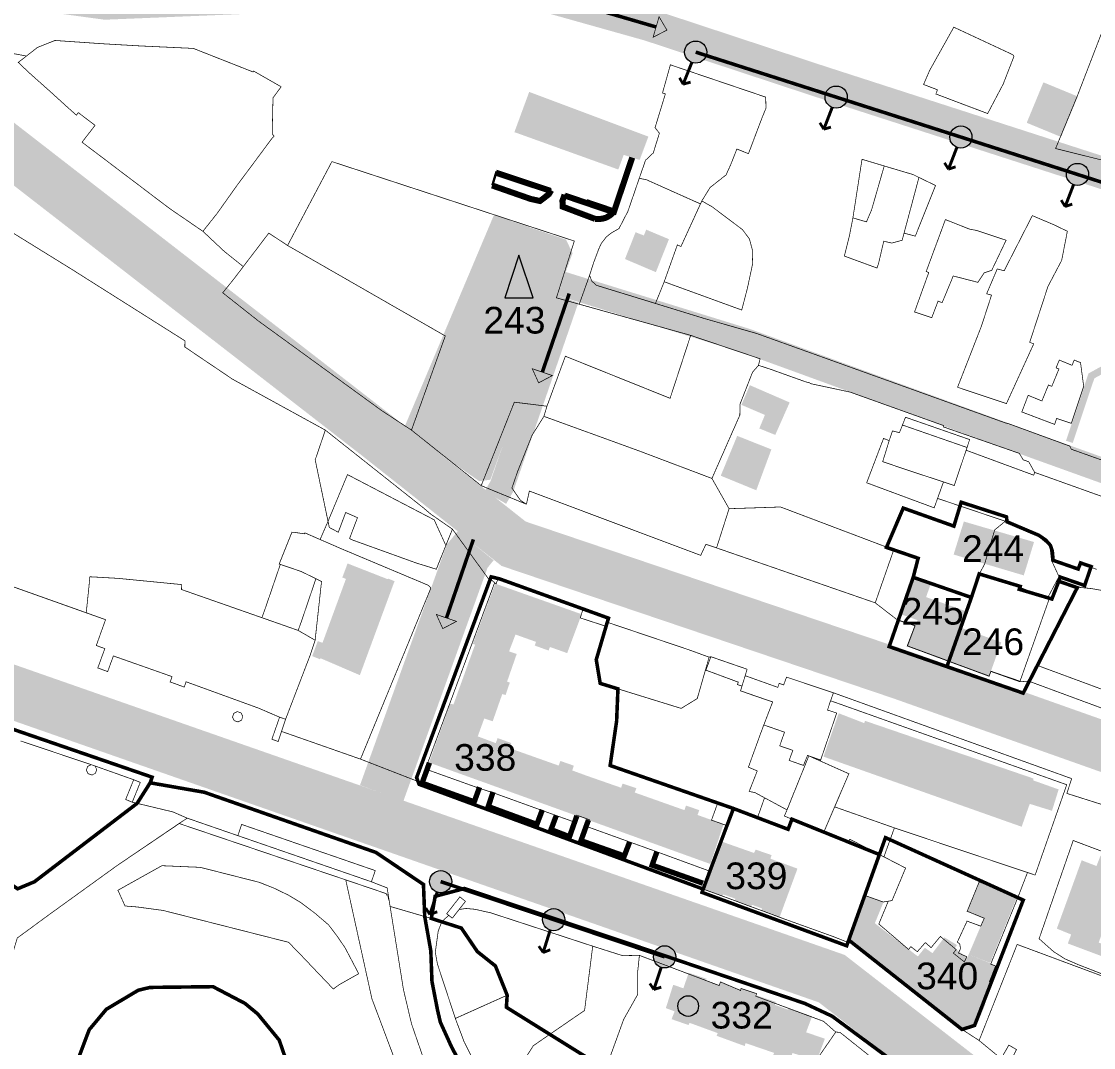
# Model space of a CAD drawing. Header units: millimetres. Extents: x 21689 to 31331, y 37531 to 43751.
# Drawn here: x 28058.3 to 28359.8, y 42250.5 to 42539.3 of the extents above; entities that cross this region are included whole.
import ezdxf

# ---------------------------------------------------------------- set-up
doc = ezdxf.new("R2010")
doc.units = ezdxf.units.MM
doc.linetypes.add('g5_084', pattern=[0.4, 0.2, -0.2])
for name, color, linetype, lineweight, transparency in [('0.1 ОКН', 1, 'Continuous', 9, 0.4), ('00 Дороги', 252, 'Continuous', 9, 0.2), ('24. ценная дореволюц постройка', 192, 'Continuous', 13, 0.4)]:
    doc.layers.add(name, color=color, linetype=linetype, lineweight=lineweight, transparency=transparency)
for name, color, linetype, lineweight in [('0.15 - Видовые раскрытия', 22, 'Continuous', 9), ('00 границы ОКН', 1, 'Continuous', 40), ('00 номер ОКН', 7, 'Continuous', 15), ('00 Разраб границы', 5, 'g5_084', 50), ('CONTUR', 150, 'Continuous', 9)]:
    doc.layers.add(name, color=color, linetype=linetype, lineweight=lineweight)
doc.layers.add('0.16.3 - пешеходные пути', color=40, linetype='boundary')
doc.layers.add('00 Парки и скверы', color=114, linetype='Continuous', lineweight=9, true_color=0x00a945, transparency=0.5)
doc.layers.add('25. ценная историческая застройка сов пер', color=92, linetype='Continuous', lineweight=0, true_color=0x19df16)
doc.styles.get("Standard").update_dxf_attribs({"font": 'arial.ttf'})
doc.linetypes.add('474_2', pattern='A,1,-0.5,[222,geobl2.shx,S=0.1,R=0,X=0,Y=0],-0.5,3', length=5)
doc.linetypes.add('boundary', pattern='A,7,-3,[1,bnd.shx,S=1,R=0,X=0,Y=0],-3,3', length=16)

# ---------------------------------------------------------------- blocks, each defined once
blk = doc.blocks.new('участки все')
at = {"layer": 'CONTUR', "const_width": 0.2}
for points in [[(5479.72, 4904.95), (5489.45, 4903.8), (5503.89, 4915.94), (5515.1, 4910.72), (5538.47, 4898.7), (5544.28, 4894.53), (5534.62, 4868.37), (5490.63, 4854.11), (5462.42, 4861.14), (5463.76, 4864.38), (5468.47, 4875.77), (5479.72, 4904.95)], [(5433.79, 4895.28), (5427.02, 4883.16), (5425.28, 4879.16), (5429.18, 4877.67), (5428.76, 4876.48), (5443.31, 4870.98), (5447.67, 4879.25), (5450.72, 4887.1), (5450.41, 4887.52), (5433.79, 4895.28)], [(5222.59, 4837.84), (5213.29, 4844.21), (5188.6, 4862.92), (5192.25, 4867.66), (5187.55, 4871.24), (5187, 4870.52), (5183.92, 4873.28), (5179.61, 4877.2), (5173.72, 4882.45), (5170.65, 4885.36), (5176.07, 4889.59), (5180.98, 4891.54), (5194.79, 4890.59), (5205.21, 4889.99), (5219.89, 4889.31), (5234.45, 4883.57), (5236.68, 4882.69), (5236.82, 4882.96), (5244.58, 4878.52), (5244.3, 4878.11), (5242.3, 4875.39), (5242.16, 4869.2), (5242.11, 4865.24), (5242.6, 4864.6), (5242.05, 4864.04), (5232.11, 4850.66), (5226.56, 4842.85), (5222.59, 4837.84)], [(5354.07, 4884.69), (5351.86, 4876.78), (5352.66, 4876.5), (5349.76, 4867.02), (5350.98, 4865.44), (5349.26, 4859.9), (5347.08, 4857.84), (5345.32, 4852.76), (5347.39, 4852.33), (5362.54, 4845.55), (5362.91, 4846.39), (5365.24, 4850.17), (5369.75, 4853.73), (5371.14, 4856.84), (5372.77, 4861), (5376.03, 4859.69), (5379.86, 4869.81), (5380.95, 4872.46), (5380.89, 4875.6), (5354.07, 4884.69)], [(5405.41, 4841.62), (5409.23, 4840.5), (5410.66, 4843.87), (5414.22, 4856.23), (5407.97, 4858.11), (5405.41, 4841.62)], [(5258.87, 4857.46), (5327.05, 4835.11), (5322.02, 4819.13), (5359.78, 4808.57), (5353.99, 4790.86), (5324.53, 4802.7), (5319.36, 4788.63), (5310.18, 4789.77), (5300.86, 4766.28), (5281.25, 4781.91), (5290.76, 4808.4), (5246.4, 4833.86), (5258.87, 4857.46)], [(5419.26, 4835.33), (5416.36, 4834.54), (5414.08, 4835.06), (5412.6, 4828.68), (5412.17, 4827.52), (5408.21, 4828.97), (5403.01, 4830.88), (5404.43, 4836.58), (5405.41, 4841.62), (5409.23, 4840.5), (5410.66, 4843.87), (5414.22, 4856.23), (5422.34, 4853.81), (5423.98, 4853), (5419.26, 4835.33)], [(5345.31, 4852.76), (5347.39, 4852.33), (5362.53, 4845.55), (5357.05, 4833.58), (5356.03, 4834.01), (5352.33, 4823.65), (5351.04, 4820.42), (5349.87, 4817.56), (5333.27, 4822.65), (5331.97, 4823.83), (5331.34, 4825.45), (5332.52, 4829.15), (5333.98, 4832.99), (5334.62, 4834.41), (5335.65, 4835.74), (5336.04, 4836.26), (5337.58, 4837.46), (5339.6, 4838.6), (5342.13, 4843.47), (5344.81, 4851.29), (5345.31, 4852.76)], [(5423.98, 4853), (5428.65, 4850.74), (5422.96, 4836.49), (5419.8, 4837.33), (5423.98, 4853)], [(5356.03, 4834.01), (5357.05, 4833.58), (5362.91, 4846.39), (5365.86, 4844.72), (5374.36, 4838.31), (5376.31, 4835.68), (5377.1, 4832.74), (5377.2, 4828.68), (5375.73, 4821.79), (5374.14, 4815.7), (5352.33, 4823.65), (5356.03, 4834.01)], [(5431.43, 4841.15), (5438.18, 4838.47), (5440.28, 4838.07), (5448.5, 4835.34), (5444.46, 4826.87), (5442.34, 4826.16), (5440.56, 4823.49), (5433.63, 4825.28), (5430.51, 4817.76), (5429.36, 4818.2), (5427.59, 4813.54), (5422.75, 4815.15), (5424.52, 4820.09), (5426.75, 4826.26), (5426.02, 4826.53), (5431.43, 4841.15)], [(5443.03, 4820.26), (5446, 4827.26), (5447.95, 4826.75), (5451.78, 4834.24), (5455.88, 4842.26), (5461.97, 4839.67), (5465.73, 4837.86), (5464.13, 4829.67), (5460.28, 4822.36), (5455.13, 4806.59), (5456.28, 4806.21), (5448.59, 4789.37), (5439.65, 4792.35), (5434.85, 4793.97), (5441.56, 4811.17), (5444.4, 4819.89), (5443.03, 4820.26)], [(5241.12, 4837.34), (5246.4, 4833.86), (5290.76, 4808.4), (5281.25, 4781.91), (5272.91, 4787.37), (5238.21, 4812.61), (5228.16, 4820.55), (5231.16, 4824.26), (5241.12, 4837.34)], [(5324.53, 4802.7), (5319.36, 4788.63), (5318.5, 4785.78), (5321.56, 4784.67), (5345.39, 4776.01), (5365.76, 4768.31), (5373.6, 4786.11), (5373.68, 4789.26), (5377.18, 4798.21), (5378.85, 4800.13), (5379.3, 4801.98), (5361.65, 4807.93), (5359.78, 4808.57), (5353.99, 4790.86), (5350.96, 4792.07), (5324.53, 4802.7)], [(5463.46, 4801.62), (5467.04, 4800.14), (5467.66, 4801.62), (5469.43, 4800.9), (5470.32, 4794.26), (5466.84, 4783.83), (5462.72, 4785.2), (5462.16, 4783.51), (5452.92, 4787.02), (5454.59, 4791.42), (5454.72, 4791.69), (5458.57, 4790.12), (5460.41, 4794.61), (5461.35, 4794.22), (5463.36, 4799.11), (5462.56, 4799.43), (5463.46, 4801.62)], [(5318.5, 4785.78), (5315.17, 4780.47), (5311.12, 4770.31), (5309.5, 4765.62), (5311.91, 4762.14), (5313.58, 4761.06), (5314.41, 4764.76), (5362.61, 4746.67), (5364.06, 4749.79), (5367.06, 4748.77), (5370.58, 4759.8), (5365.76, 4768.31), (5345.39, 4776.01), (5321.56, 4784.67), (5318.5, 4785.78)], [(5419.35, 4783.34), (5437.51, 4777.02), (5438.24, 4779.25), (5420.2, 4785.53), (5419.35, 4783.34)], [(5416.55, 4781.69), (5418.5, 4781.19), (5419.35, 4783.34), (5437.51, 4777.02), (5433.92, 4766.32), (5419.22, 4771.18), (5413.79, 4773.04), (5415.61, 4778.95), (5416.55, 4781.69)], [(5257.02, 4781.91), (5284.73, 4759.93), (5286.67, 4758.28), (5292.77, 4754.04), (5290.92, 4749.45), (5287.64, 4756.66), (5263.25, 4769.39), (5257.78, 4756.25), (5254.17, 4773.54), (5257.02, 4781.91)], [(5284.4, 4743.97), (5284.23, 4744.01), (5282.79, 4744.45), (5264.69, 4750.98), (5263.84, 4751.41), (5266.06, 4757.28), (5262.74, 4758.73), (5260.66, 4753.18), (5258.13, 4754.52), (5254.17, 4773.54), (5257.02, 4781.91), (5284.73, 4759.93), (5286.67, 4758.28), (5292.77, 4754.04), (5288.23, 4742.77), (5284.4, 4743.97)], [(5419.22, 4771.18), (5413.79, 4773.04), (5415.61, 4778.95), (5414.03, 4779.57), (5409.28, 4767.09), (5428.27, 4760.04), (5430.88, 4767.33), (5419.22, 4771.18)], [(5263.25, 4769.39), (5287.64, 4756.66), (5290.92, 4749.45), (5288.23, 4742.77), (5284.4, 4743.97), (5282.79, 4744.45), (5264.69, 4750.98), (5263.84, 4751.41), (5266.06, 4757.28), (5262.74, 4758.73), (5260.66, 4753.18), (5258.13, 4754.52), (5257.78, 4756.25), (5263.25, 4769.39)], [(5416.9, 4748.23), (5411.69, 4733.31), (5367.06, 4748.77), (5370.58, 4759.8), (5385.06, 4760.28), (5416.9, 4748.23)], [(5452.12, 4738.12), (5452.84, 4737.49), (5460.16, 4734.67), (5463.37, 4740.71), (5461.26, 4745.26), (5460.81, 4749.33), (5456.8, 4752.65), (5448.27, 4756.27), (5445.29, 4753.83), (5442.46, 4744.24), (5441.09, 4741.66), (5452.12, 4738.12)], [(5248.66, 4753.09), (5251.16, 4752.73), (5251.27, 4752.99), (5261.54, 4748.52), (5286.02, 4738.23), (5286.53, 4737.67), (5286.66, 4737.36), (5285.76, 4735.17), (5279.89, 4720.87), (5266.91, 4689.34), (5244.7, 4697.13), (5245.84, 4700.55), (5252.77, 4718.62), (5254.15, 4722.8), (5255.95, 4739.31), (5250.28, 4742.11), (5244.05, 4744.24), (5247.01, 4751.66), (5247.31, 4752.41), (5247.62, 4753.19), (5248.66, 4753.09)], [(5244.36, 4744.13), (5250.28, 4742.11), (5254.37, 4740.1), (5250.37, 4728.31), (5249.38, 4725.55), (5239.18, 4729.13), (5240.14, 4731.79), (5244.36, 4744.13)], [(5190.8, 4740.65), (5198.7, 4740.2), (5216.59, 4738.45), (5216.56, 4737.06), (5238.8, 4729.27), (5249.38, 4725.55), (5254.15, 4722.8), (5252.77, 4718.62), (5245.84, 4700.55), (5244.15, 4701.14), (5238.21, 4703.7), (5217.86, 4711.1), (5217.33, 4709.61), (5213.38, 4711.06), (5213.91, 4712.55), (5197.41, 4718.37), (5195.8, 4713.97), (5193.02, 4714.99), (5195, 4720.44), (5192.6, 4721.3), (5195.2, 4728.57), (5189.77, 4730.52), (5190.53, 4737.82), (5190.8, 4740.65)], [(5441.32, 4741.59), (5452.12, 4738.12), (5452.84, 4737.49), (5460.16, 4734.67), (5460.64, 4734.47), (5452.42, 4711.27), (5449.04, 4712.4), (5444.22, 4714.08), (5443.71, 4712.72), (5432.19, 4716.96), (5430.46, 4717.63), (5420.77, 4721.19), (5422.9, 4726.87), (5417.98, 4728.52), (5418.7, 4730.6), (5422.13, 4740.38), (5431.5, 4737.29), (5438.8, 4734.46), (5441.32, 4741.59)], [(5305.98, 4740.07), (5329.51, 4731.59), (5328.73, 4729.06), (5335.98, 4726.71), (5333.22, 4717.32), (5334.33, 4710.65), (5339.33, 4709.11), (5338.95, 4700.06), (5337.14, 4687.54), (5367.44, 4677.14), (5365.64, 4672.17), (5369.99, 4670.63), (5368.34, 4666.31), (5365.18, 4657.8), (5350.04, 4663.35), (5342.55, 4666.05), (5330.65, 4670.34), (5331.34, 4672.27), (5327.76, 4673.56), (5327.06, 4671.63), (5321.81, 4673.52), (5317.79, 4674.97), (5304.15, 4679.9), (5300.35, 4681.12), (5285.66, 4686.38), (5285.19, 4686.58), (5304.65, 4738.99), (5305.06, 4738.64), (5305.51, 4739.89), (5305.98, 4740.07)], [(5468.52, 4737.72), (5472.44, 4737.33), (5483.4, 4735.39), (5485.28, 4739.79), (5505.87, 4731.9), (5503.03, 4724.76), (5501.52, 4721.05), (5500.51, 4718.27), (5498.06, 4719.16), (5491.68, 4702.98), (5457.17, 4715.75), (5468.52, 4737.72)], [(5336.33, 4727.85), (5344.75, 4725), (5359.47, 4720.03), (5364.97, 4718.02), (5361.62, 4706.37), (5357.1, 4703.61), (5334.33, 4710.65), (5333.22, 4717.32), (5336.33, 4727.85)], [(5457.17, 4715.75), (5491.68, 4702.98), (5498.06, 4719.16), (5500.51, 4718.27), (5501.52, 4721.05), (5502.25, 4720.76), (5492.85, 4697.23), (5454.86, 4711.28), (5457.17, 4715.75)], [(5375.65, 4714.63), (5375.11, 4712.81), (5374.22, 4709.9), (5372.94, 4710.3), (5373.18, 4711), (5366.36, 4713.52), (5364.07, 4714.37), (5365.46, 4718.15), (5375.65, 4714.63)], [(5379.48, 4696.64), (5376.02, 4687.08), (5378.5, 4686.01), (5376.97, 4682.11), (5376.24, 4680.25), (5377.88, 4679.91), (5378.15, 4679.76), (5380.56, 4678.46), (5378.58, 4672.88), (5371.82, 4675.44), (5370.6, 4676.05), (5367.44, 4677.14), (5337.14, 4687.54), (5338.95, 4700.06), (5339.33, 4709.11), (5357.1, 4703.61), (5361.63, 4706.37), (5363.93, 4714.41), (5366.36, 4713.52), (5373.18, 4710.99), (5372.94, 4710.3), (5374.21, 4709.9), (5373.8, 4708.56), (5375.78, 4707.85), (5382.83, 4705.42), (5380.34, 4698.94), (5379.48, 4696.64)], [(5380.35, 4698.95), (5382.84, 4705.43), (5375.78, 4707.86), (5373.81, 4708.57), (5375.11, 4712.81), (5384.29, 4709.53), (5384.67, 4710.65), (5385.93, 4710.21), (5386.74, 4712.41), (5399.93, 4708), (5398.98, 4705.34), (5398.27, 4703.15), (5400.85, 4702.3), (5396.34, 4689.08), (5393.01, 4690.25), (5392.65, 4690.38), (5391.51, 4687.56), (5387.48, 4688.98), (5388.51, 4691.81), (5384.83, 4693.07), (5386.17, 4696.92), (5380.35, 4698.95)], [(5399.16, 4705.75), (5465.55, 4682.13), (5456.66, 4656.71), (5454.51, 4657.43), (5417.08, 4669.99), (5404.52, 4674.41), (5400.29, 4675.9), (5403.17, 4682.67), (5403.89, 4684.34), (5404.27, 4685.23), (5401.83, 4686.31), (5396.26, 4688.8), (5396.34, 4689.08), (5400.85, 4702.3), (5398.27, 4703.15), (5398.98, 4705.34), (5399.16, 4705.75)], [(5231.41, 4700.15), (5230.92, 4701.15), (5231.26, 4702.2), (5232.25, 4702.71), (5233.32, 4702.35), (5233.81, 4701.36), (5233.46, 4700.31), (5232.48, 4699.8), (5231.41, 4700.15)], [(5232.25, 4702.71), (5233.32, 4702.35), (5233.81, 4701.36), (5233.46, 4700.31), (5232.48, 4699.8), (5231.41, 4700.15), (5230.92, 4701.15), (5231.26, 4702.2), (5232.25, 4702.71)], [(5241.99, 4694.93), (5244.15, 4701.14), (5245.84, 4700.55), (5244.65, 4697.02), (5243.75, 4694.3), (5241.99, 4694.93)], [(5393.01, 4690.25), (5392.65, 4690.38), (5391.51, 4687.56), (5387.48, 4688.98), (5388.51, 4691.81), (5384.83, 4693.07), (5386.17, 4696.92), (5380.35, 4698.95), (5379.48, 4696.64), (5376.02, 4687.08), (5378.5, 4686.01), (5376.97, 4682.11), (5376.24, 4680.25), (5377.88, 4679.91), (5378.15, 4679.76), (5386.88, 4675.05), (5393.01, 4690.25)], [(5401.83, 4686.31), (5404.27, 4685.23), (5403.89, 4684.34), (5403.17, 4682.67), (5397.16, 4668.65), (5386.14, 4673.33), (5386.88, 4675.05), (5386.92, 4675.18), (5393.01, 4690.25), (5401.83, 4686.31)], [(5190.32, 4685.22), (5189.82, 4686.22), (5190.17, 4687.27), (5191.16, 4687.78), (5192.23, 4687.41), (5192.72, 4686.42), (5192.38, 4685.37), (5191.39, 4684.86), (5190.32, 4685.22)], [(5203.12, 4683.54), (5204.97, 4682.79), (5202.71, 4677.22), (5200.86, 4677.98), (5203.12, 4683.54)], [(5158.05, 4656.67), (5167.75, 4656.9), (5167.8, 4654.66), (5170.48, 4652.85), (5175.21, 4654.83), (5204.09, 4676.89), (5214.13, 4674.49), (5218.18, 4672.73), (5215.89, 4671.23), (5198.55, 4659.46), (5179.03, 4645.36), (5170.37, 4639), (5162.4, 4612.44), (5162.26, 4611.37), (5157.97, 4612.36), (5148.09, 4614.65), (5151.31, 4625.58), (5153.45, 4632.98), (5158.05, 4656.67)], [(5420.23, 4658.69), (5414.13, 4661.84), (5404.52, 4666.8), (5404.29, 4666.14), (5400.55, 4667.45), (5397.16, 4668.65), (5388.27, 4672.44), (5387.18, 4669.59), (5385.04, 4670.42), (5378.58, 4672.87), (5371.82, 4675.44), (5369.99, 4670.63), (5368.34, 4666.31), (5365.18, 4657.8), (5363.47, 4653.21), (5363.32, 4652.77), (5371.93, 4649.62), (5376.79, 4647.8), (5379.81, 4646.71), (5385.37, 4644.63), (5399.3, 4639.62), (5399.96, 4639.38), (5403.33, 4638.04), (5404.06, 4637.78), (5404.29, 4638.43), (5408.74, 4650.99), (5413.92, 4649.14), (5415.36, 4649.36), (5416.41, 4649.53), (5420.23, 4658.69)], [(5233.49, 4670.96), (5271.07, 4657.97), (5269.98, 4654.83), (5232.41, 4667.81), (5233.49, 4670.96)], [(5434.46, 4635.75), (5433.66, 4634.76), (5436.75, 4632.28), (5437.43, 4633.73), (5435.11, 4634.79), (5435.67, 4636.02), (5435.47, 4637.32), (5434.78, 4637.85), (5437.52, 4643.76), (5441.36, 4642.34), (5442.36, 4644.57), (5437.55, 4646.53), (5440.93, 4654.79), (5451.79, 4650.38), (5454.51, 4657.43), (5417.08, 4669.99), (5414.13, 4661.84), (5420.23, 4658.69), (5416.42, 4649.54), (5415.36, 4649.36), (5412.7, 4642.95), (5421.07, 4635.79), (5421.69, 4636.58), (5423.53, 4635.16), (5425.79, 4637.72), (5427.4, 4636.29), (5430, 4639.44), (5434.46, 4635.75)], [(5457.78, 4638.8), (5467.37, 4666.44), (5491.97, 4657.18), (5480.9, 4626.79), (5468.83, 4631.49), (5465.05, 4633.14), (5461.86, 4635.17), (5457.78, 4638.8)], [(5211.05, 4659.35), (5221.77, 4658.89), (5222.09, 4658.83), (5238.45, 4654.67), (5242.54, 4653.05), (5246.65, 4651.06), (5250.1, 4649), (5254.1, 4645.98), (5257.93, 4642.7), (5260.45, 4639.38), (5262.57, 4636.26), (5265.57, 4630.56), (5266.41, 4628.95), (5265.99, 4628.73), (5263.28, 4627.2), (5260.99, 4625.92), (5259.27, 4624.65), (5254.04, 4630.14), (5250.39, 4633.98), (5246.68, 4637.8), (5211.41, 4646.76), (5204.02, 4647.75), (5200.69, 4648.01), (5198.68, 4652.44), (5211.05, 4659.35)], [(5211.05, 4659.35), (5221.77, 4658.89), (5222.09, 4658.83), (5238.45, 4654.67), (5242.54, 4653.05), (5246.65, 4651.06), (5250.1, 4649), (5254.1, 4645.98), (5257.93, 4642.7), (5260.45, 4639.38), (5262.57, 4636.26), (5265.57, 4630.56), (5266.41, 4628.95), (5265.99, 4628.73), (5263.28, 4627.2), (5260.99, 4625.92), (5259.27, 4624.65), (5254.04, 4630.14), (5250.39, 4633.98), (5246.68, 4637.8), (5211.41, 4646.76), (5204.02, 4647.75), (5200.69, 4648.01), (5198.68, 4652.44), (5211.05, 4659.35)], [(5434.46, 4635.75), (5433.66, 4634.76), (5436.75, 4632.28), (5437.43, 4633.73), (5435.11, 4634.79), (5435.67, 4636.02), (5435.47, 4637.32), (5434.78, 4637.85), (5437.52, 4643.76), (5441.36, 4642.34), (5442.36, 4644.57), (5437.55, 4646.53), (5440.93, 4654.79), (5451.79, 4650.38), (5444.17, 4631.65), (5445.54, 4631.11), (5443.78, 4626.7), (5443.99, 4626.61), (5441.84, 4620.83), (5442.04, 4620.74), (5439.65, 4614.39), (5436.13, 4613.27), (5430.68, 4617.57), (5430.83, 4617.77), (5424.18, 4622.92), (5420.86, 4625.56), (5404.29, 4638.43), (5408.74, 4650.99), (5413.92, 4649.14), (5415.36, 4649.36), (5412.7, 4642.95), (5421.07, 4635.79), (5421.69, 4636.58), (5423.53, 4635.16), (5425.79, 4637.72), (5427.4, 4636.29), (5430, 4639.44), (5434.46, 4635.75)], [(5292.73, 4644.6), (5291.16, 4645.84), (5294.86, 4650.57), (5296.44, 4649.32), (5292.73, 4644.6)], [(5289.8, 4643.64), (5295.3, 4641.8), (5299.79, 4635.18), (5304.86, 4631.15), (5305.45, 4629.67), (5308.17, 4622.92), (5293.59, 4616.37), (5288.55, 4631.68), (5287.95, 4634.98), (5288.77, 4640.97), (5289.8, 4643.64)], [(5451.6, 4637.2), (5480.74, 4626.36), (5491.95, 4622.13), (5502.16, 4618.29), (5513.49, 4614.01), (5516.93, 4612.74), (5508.23, 4595.27), (5506.6, 4592.01), (5500.42, 4596.28), (5500.06, 4595.77), (5497.55, 4597.78), (5497.85, 4598.24), (5492.23, 4602.91), (5486.59, 4589.21), (5484.77, 4590.61), (5477.43, 4580.98), (5476.9, 4580.28), (5449.2, 4603.29), (5451.42, 4607.62), (5449.27, 4608.87), (5447.09, 4605.06), (5440.91, 4610.17), (5451.6, 4637.2)], [(5335.93, 4602.31), (5340.93, 4616.1), (5344.88, 4623.13), (5344.88, 4629.58), (5345.36, 4634.12), (5367.79, 4625.64), (5368.16, 4626.65), (5373.82, 4624.23), (5373.95, 4624.8), (5378.31, 4623.37), (5378.11, 4622.63), (5397.16, 4615.56), (5400.58, 4612.54), (5394.31, 4603.45), (5390.31, 4596.98), (5384.74, 4587.78), (5372.44, 4594.32), (5367.57, 4585.87), (5335.93, 4602.31)]]:
    blk.add_lwpolyline(points, close=True, dxfattribs=at)
for points in [[(5149.87, 4891.48), (5172.95, 4887.16), (5170.65, 4885.36), (5173.72, 4882.45), (5179.61, 4877.2), (5183.92, 4873.28), (5187, 4870.52), (5187.55, 4871.24), (5192.25, 4867.66), (5188.6, 4862.92), (5213.29, 4844.21), (5222.59, 4837.84), (5228.6, 4832.19), (5233.94, 4827.92), (5231.16, 4824.26), (5228.16, 4820.55), (5238.21, 4812.61), (5272.91, 4787.37), (5281.25, 4781.91), (5300.86, 4766.28), (5313.58, 4761.06), (5314.41, 4764.76), (5362.61, 4746.67), (5364.06, 4749.79), (5367.06, 4748.77), (5411.69, 4733.31), (5417.96, 4728.46), (5422.85, 4726.85), (5420.68, 4721.18), (5443.72, 4712.65), (5444.22, 4714.01), (5452.37, 4711.11), (5454.86, 4711.28), (5492.85, 4697.23)], [(5477.39, 4675.95), (5465.59, 4679.69), (5466.94, 4683.85), (5399.93, 4708), (5386.74, 4712.41), (5385.93, 4710.21), (5384.67, 4710.65), (5384.29, 4709.53), (5375.11, 4712.81), (5375.65, 4714.63), (5365.46, 4718.15), (5364.97, 4718.02), (5359.47, 4720.03), (5344.75, 4725), (5336.33, 4727.85), (5335.98, 4726.71), (5328.73, 4729.06), (5329.51, 4731.59), (5305.98, 4740.07), (5305.51, 4739.89), (5305.06, 4738.64), (5303.47, 4739.96), (5302.87, 4740.13), (5292.77, 4754.04), (5286.67, 4758.28), (5284.73, 4759.93), (5257.02, 4781.91), (5230.86, 4796.27), (5217.5, 4805.3), (5217.52, 4807.04), (5185.8, 4827.09), (5158.96, 4843.7)], [(5158.96, 4843.7), (5185.8, 4827.09), (5217.52, 4807.04), (5217.5, 4805.3), (5230.86, 4796.27), (5257.02, 4781.91), (5254.17, 4773.54), (5257.78, 4756.25), (5255.55, 4751.13), (5251.27, 4752.99), (5251.16, 4752.73), (5248.66, 4753.09), (5247.62, 4753.19), (5247.01, 4751.66), (5244.05, 4744.24), (5244.36, 4744.13), (5240.14, 4731.79), (5239.18, 4729.13), (5216.56, 4737.06), (5216.59, 4738.45), (5198.7, 4740.2), (5190.8, 4740.65), (5190.53, 4737.82), (5189.77, 4730.52), (5090.02, 4766.02)], [(5478.08, 4762.3), (5456.53, 4770.02), (5454.86, 4773), (5453.29, 4773.56), (5452.23, 4775.36), (5430.84, 4782.82), (5430.96, 4783.17), (5404.61, 4792.61), (5393.56, 4794.97), (5393.17, 4795.24), (5392.18, 4795.47), (5381.79, 4799.19), (5378.85, 4800.13), (5379.3, 4801.98), (5361.65, 4807.93), (5359.78, 4808.57), (5328.44, 4817.34), (5331.34, 4825.45), (5331.34, 4825.45), (5331.97, 4823.83), (5333.27, 4822.65), (5363.7, 4813.29), (5378.37, 4809.09), (5448.26, 4783.95), (5449.22, 4783.71), (5466.42, 4777.41), (5466.62, 4776.94), (5466.85, 4776.54), (5467.43, 4776.32), (5503.81, 4763.37)], [(5473.97, 4742.73), (5469.39, 4744.41), (5468.91, 4742.8), (5461.26, 4745.26), (5460.81, 4749.33), (5456.8, 4752.65), (5448.27, 4756.27), (5429.22, 4762.69), (5430.88, 4767.32), (5433.92, 4766.32), (5437.25, 4776.25), (5437.25, 4776.25), (5456.27, 4769.23), (5456.53, 4770.02), (5478.08, 4762.3)], [(5090.02, 4766.02), (5195.2, 4728.57), (5192.6, 4721.3), (5195, 4720.44), (5193.02, 4714.99), (5195.8, 4713.97), (5197.41, 4718.37), (5213.91, 4712.55), (5213.38, 4711.06), (5217.33, 4709.61), (5217.86, 4711.1), (5238.21, 4703.7), (5244.15, 4701.14), (5241.99, 4694.93), (5243.75, 4694.3), (5244.7, 4697.13), (5266.91, 4689.34), (5284.29, 4682.58), (5285.66, 4686.38), (5300.35, 4681.12), (5304.15, 4679.9), (5317.79, 4674.97), (5321.81, 4673.52), (5327.06, 4671.63), (5327.76, 4673.56), (5331.34, 4672.27), (5330.65, 4670.34), (5342.55, 4666.05), (5350.04, 4663.35), (5365.18, 4657.8), (5363.47, 4653.21), (5363.32, 4652.77), (5371.93, 4649.62), (5376.79, 4647.8), (5379.81, 4646.71), (5385.37, 4644.63), (5399.3, 4639.62), (5399.96, 4639.38), (5403.33, 4638.04), (5404.06, 4637.78), (5404.29, 4638.43), (5420.86, 4625.56), (5424.18, 4622.92), (5430.83, 4617.77), (5430.68, 4617.57), (5436.13, 4613.27), (5440.91, 4610.17), (5447.09, 4605.06), (5449.27, 4608.87), (5451.42, 4607.62)], [(5428.49, 4591.19), (5401.76, 4612.47), (5400.58, 4612.54), (5397.16, 4615.56), (5378.11, 4622.63), (5378.31, 4623.37), (5373.95, 4624.8), (5373.82, 4624.23), (5368.16, 4626.65), (5367.79, 4625.64), (5345.36, 4634.12), (5340.6, 4634.05), (5332.23, 4636.71), (5303.57, 4646.08), (5299.09, 4647.09), (5296.56, 4647.32), (5294.66, 4647.02), (5296.44, 4649.32), (5294.86, 4650.57), (5291.16, 4645.84), (5291.73, 4645.37), (5289.8, 4643.64), (5275.24, 4647.89), (5274.41, 4653.1), (5269.98, 4654.83), (5271.07, 4657.97), (5233.49, 4670.96), (5232.41, 4667.81), (5218.18, 4672.73), (5214.13, 4674.49), (5202.71, 4677.22), (5204.97, 4682.79), (5203.12, 4683.54), (5192.23, 4687.41), (5191.16, 4687.78), (5171.3, 4694.46)], [(5229.7, 4425.26), (5229.25, 4428.54), (5229.79, 4436.43), (5230.72, 4445.97), (5231.5, 4454.76), (5232.77, 4467.64), (5233.86, 4479.13), (5235.82, 4496.71), (5236.91, 4508.36), (5238.52, 4524.68), (5239.43, 4533.65), (5242.72, 4562.77), (5243.76, 4572.87), (5244.64, 4581.82), (5253.27, 4580.07), (5259.49, 4579.22), (5261.82, 4593.73), (5278.18, 4600.48), (5270.11, 4621.95), (5262.76, 4655.36), (5215.93, 4671.21), (5198.55, 4659.46), (5179.03, 4645.36), (5170.37, 4639)], [(5285.22, 4603.38), (5281.27, 4614.84), (5279, 4624.46), (5275.24, 4647.89), (5274.95, 4649.69), (5274.84, 4649.67), (5274.59, 4651.16), (5274.2, 4651.09), (5274.13, 4651.5), (5262.76, 4655.36), (5270.11, 4621.95), (5283.1, 4587.39)], [(5285.22, 4603.38), (5281.27, 4614.84), (5279, 4624.46), (5275.24, 4647.89), (5275.24, 4647.89), (5284.99, 4645.04), (5286.69, 4635.38), (5287.02, 4626.81), (5288.58, 4618.76), (5289.36, 4615.34), (5292.54, 4608.34), (5296.61, 4600.69)], [(5297.97, 4606.03), (5296.09, 4609.71), (5295.06, 4612.46), (5294.35, 4614.35), (5293.58, 4616.37), (5308.17, 4622.92), (5305.45, 4629.67), (5304.86, 4631.15), (5299.79, 4635.18), (5295.29, 4641.8), (5289.8, 4643.64), (5291.73, 4645.37), (5292.73, 4644.6), (5294.66, 4647.02), (5296.56, 4647.32), (5299.09, 4647.09), (5303.57, 4646.08), (5332.23, 4636.71), (5331.66, 4632.19), (5330.89, 4626.12), (5330.57, 4623.65), (5330.49, 4622.98), (5329.94, 4618.62), (5324.24, 4614.71), (5315.52, 4608.7), (5310.36, 4600.61)]]:
    blk.add_lwpolyline(points, dxfattribs=at)
blk = doc.blocks.new('трасса вид раскр')
at = {"layer": '0.15 - Видовые раскрытия', "transparency": 33554687}
h = blk.add_hatch(color=256, dxfattribs=at)
h.dxf.hatch_style = 1
h.paths.add_polyline_path([(-2.77, -1.43, 1), (2.77, 1.43, 1)])
at = {"layer": '0.15 - Видовые раскрытия', "lineweight": 40}
for p, q in [((1.42, -2.78), (4.42, -8.62)), ((4.42, -8.62), (2.35, -8.22)), ((4.42, -8.62), (5.3, -6.7))]:
    blk.add_line(p, q, dxfattribs=at)
at = {"layer": '0.15 - Видовые раскрытия'}
blk.add_circle((0, 0), 3.12, dxfattribs=at)
blk = doc.blocks.new('стрелка вид улицы')
at = {"layer": '0.15 - Видовые раскрытия', "linetype": '474_2'}
h = blk.add_hatch(color=256, dxfattribs=at)
h.dxf.hatch_style = 1
h.paths.add_polyline_path([(-23.36, -2.99), (-23.36, 2.99), (-26.54, 0)])
at = {"layer": '0.15 - Видовые раскрытия', "const_width": 0.2}
blk.add_lwpolyline([(-23.36, -2.99), (-23.36, 2.99), (-26.54, 0), (-23.36, -2.99)], dxfattribs=at)
at = {"layer": '0.15 - Видовые раскрытия', "linetype": '474_2', "const_width": 1}
blk.add_lwpolyline([(-23.36, 0), (0, 0)], dxfattribs=at)

msp = doc.modelspace()

# ---------------------------------------------------------------- hatches: boundary and pattern name
at = {"layer": '0.1 ОКН', "transparency": 33554585}
h = msp.add_hatch(color=1, dxfattribs=at)
h.dxf.hatch_style = 1
h.paths.add_polyline_path([(28198.22, 42473.46), (28194.22, 42461.46), (28202.22, 42461.46)])
h = msp.add_hatch(color=1, dxfattribs=at)
h.dxf.hatch_style = 1
h.paths.add_polyline_path([(28323.36, 42398.55), (28343.11, 42392.78), (28340.22, 42383.39), (28320.49, 42389.26)])
h = msp.add_hatch(color=1, dxfattribs=at)
h.dxf.hatch_style = 1
h.paths.add_polyline_path([(28206.46, 42375.8), (28215.87, 42372.46), (28211.79, 42361.53), (28206.94, 42363.25), (28206.58, 42362.24), (28202.67, 42363.65), (28203.03, 42364.69), (28202.78, 42364.78), (28197.26, 42366.75), (28195.45, 42362.02), (28197.6, 42361.29), (28194.9, 42353.52), (28195.66, 42353.23), (28194.47, 42349.72), (28193.54, 42350.01), (28190.84, 42342.34), (28188.47, 42343.14), (28186.64, 42338.1), (28191.71, 42336.2), (28192.22, 42337.62), (28196.07, 42336.23), (28195.56, 42334.79), (28209.4, 42329.88), (28209.89, 42331.18), (28213.66, 42329.86), (28213.23, 42328.51), (28217.32, 42327.01), (28226.98, 42323.64), (28227.38, 42324.82), (28231.26, 42323.51), (28230.79, 42322.3), (28244.78, 42317.34), (28245.2, 42318.64), (28248.94, 42317.34), (28248.46, 42315.98), (28255.78, 42313.37), (28252.07, 42302.19), (28213.41, 42316.13), (28172.94, 42330.73), (28178.92, 42347.31), (28179.81, 42347.06), (28185.88, 42363.9), (28185.25, 42364.12), (28191.55, 42381.08)])
h = msp.add_hatch(color=1, dxfattribs=at)
h.dxf.hatch_style = 1
h.paths.add_polyline_path([(28322.1, 42368.83), (28333.89, 42364.55), (28330.5, 42355.11), (28307.64, 42363.53), (28310.34, 42370.81), (28305.53, 42372.48), (28309.07, 42382.71), (28314.08, 42381.13), (28312.75, 42377.28), (28323.76, 42373.38)])
h = msp.add_hatch(color=1, dxfattribs=at)
h.dxf.hatch_style = 1
h.paths.add_polyline_path([(28250.03, 42294.95), (28255.45, 42293.12), (28255.7, 42293.62), (28259.1, 42292.42), (28258.9, 42291.87), (28263.5, 42290.12), (28263.75, 42290.72), (28266.6, 42289.67), (28266.4, 42289.07), (28271.55, 42287.27), (28276.57, 42300.88), (28268.95, 42303.69), (28269.3, 42304.69), (28264.8, 42306.24), (28264.35, 42305.29), (28255.1, 42308.55)])
h = msp.add_hatch(color=1, dxfattribs=at)
h.dxf.hatch_style = 1
h.paths.add_polyline_path([(28291.18, 42280.6), (28323.12, 42255.93), (28326.98, 42256.83), (28329.44, 42262.85), (28328.88, 42263.06), (28331.04, 42268.53), (28330.5, 42268.8), (28332.41, 42273.62), (28324.72, 42276.72), (28324.25, 42275.7), (28320.84, 42278.49), (28321.43, 42279.39), (28317.89, 42281.54), (28314.54, 42277.1), (28312.41, 42278.62), (28310.42, 42276.19), (28298.33, 42285.52), (28300.78, 42291.5), (28295.64, 42293.39)])
h = msp.add_hatch(color=1, dxfattribs=at)
h.dxf.hatch_style = 1
h.paths.add_polyline_path([(28245.97, 42271.55), (28251, 42269.9), (28250.77, 42269.36), (28254.58, 42268.13), (28254.84, 42268.82), (28260.5, 42266.82), (28260.62, 42267.21), (28264.92, 42265.71), (28264.79, 42265.27), (28270.51, 42263.39), (28270.17, 42262.58), (28273.96, 42261.18), (28274.1, 42261.68), (28280.68, 42259.33), (28278.99, 42254.84), (28284.28, 42253.02), (28281.99, 42246.94), (28275.16, 42249), (28274.45, 42246.74), (28269.64, 42248.04), (28269.98, 42249.05), (28261.96, 42251.8), (28261.72, 42250.97), (28253.83, 42253.85), (28254.13, 42254.61), (28246.23, 42257.49), (28245.93, 42256.87), (28241.16, 42258.53), (28242.01, 42260.72), (28239.55, 42261.64), (28241.62, 42268.21), (28244.47, 42267.21)])
at = {"layer": '0.1 ОКН', "transparency": 33554687}
h = msp.add_hatch(color=2, dxfattribs=at)
h.dxf.hatch_style = 1
edge = h.paths.add_edge_path()
edge.add_arc((28245.83, 42262.22), 2.91, 0, 360)
at = {"layer": '00 Парки и скверы'}
h = msp.add_hatch(color=256, dxfattribs=at)
h.dxf.hatch_style = 1
h.paths.add_polyline_path([(28191.19, 42484.77), (28165.84, 42424.68), (28187.08, 42409.89), (28190.18, 42410.31), (28213.3, 42474.04), (28211.48, 42477.87)])
at = {"layer": '24. ценная дореволюц постройка'}
h = msp.add_hatch(color=192, dxfattribs=at)
h.dxf.hatch_style = 1
h.paths.add_polyline_path([(28350.72, 42506.75), (28355.41, 42518.14), (28345.74, 42522.12), (28341.05, 42510.74)])
h = msp.add_hatch(color=192, dxfattribs=at)
h.dxf.hatch_style = 1
h.paths.add_polyline_path([(28228.05, 42472.41), (28231.03, 42479.94), (28233.37, 42479.03), (28234.01, 42480.67), (28240.42, 42477.99), (28236.74, 42468.71)])
h = msp.add_hatch(color=192, dxfattribs=at)
h.dxf.hatch_style = 1
h.paths.add_polyline_path([(28264.98, 42407.34), (28269.23, 42418.84), (28259.62, 42422.65), (28254.99, 42411.44)])
h.paths.add_polyline_path([(28270.32, 42422.92), (28274.37, 42432.05), (28263.17, 42436.91), (28260.8, 42431.37), (28267.41, 42428.54), (28265.84, 42424.73)])
h = msp.add_hatch(color=192, dxfattribs=at)
h.dxf.hatch_style = 1
h.paths.add_polyline_path([(28356.5, 42303.23), (28360.66, 42301.62), (28361.8, 42304.5), (28371.86, 42300.76), (28370.74, 42297.53), (28368.04, 42298.46), (28361.29, 42280.08), (28365.25, 42278.7), (28364.02, 42275.55), (28352.61, 42279.83), (28353.55, 42282.35), (28349.52, 42284)])
h = msp.add_hatch(color=192, dxfattribs=at)
h.dxf.hatch_style = 1
h.paths.add_polyline_path([(28327.89, 42297.37), (28338.34, 42292.99), (28330.76, 42274.37), (28324.72, 42276.72), (28329.02, 42286.81), (28324.37, 42288.81)])
at = {"layer": '25. ценная историческая застройка сов пер', "lineweight": 30, "true_color": 0x19df16, "transparency": 33554585}
h = msp.add_hatch(color=92, dxfattribs=at)
h.dxf.hatch_style = 1
h.paths.add_polyline_path([(28201.11, 42519.43), (28234.64, 42506.85), (28232.17, 42500.28), (28227.69, 42501.72), (28226.18, 42497.59), (28196.95, 42508.11)])
h = msp.add_hatch(color=92, dxfattribs=at)
h.dxf.hatch_style = 1
h.paths.add_polyline_path([(28142.98, 42364.42), (28149.57, 42382.41), (28148.55, 42382.8), (28150.02, 42386.75), (28161.32, 42382.32), (28161.4, 42382.51), (28163.24, 42381.78), (28153.48, 42355.32), (28142.41, 42360.09), (28142.29, 42359.79), (28140.07, 42360.68), (28141.65, 42364.9)])
h = msp.add_hatch(color=92, dxfattribs=at)
h.dxf.hatch_style = 1
h.paths.add_polyline_path([(28294.61, 42328.6), (28339.62, 42312.67), (28341.9, 42319.11), (28348.15, 42317.16), (28348.63, 42318.68), (28350.03, 42323.17), (28342.89, 42325.71), (28342.95, 42326.24), (28295.58, 42342.47), (28295.33, 42341.83), (28288.17, 42344.6), (28283.88, 42332.4)])

# ---------------------------------------------------------------- linework, layer by layer
at = {"layer": '0.1 ОКН', "color": 1}
msp.add_lwpolyline([(28198.22, 42473.46), (28194.22, 42461.46), (28202.22, 42461.46)], close=True, dxfattribs=at)
at = {"layer": '0.1 ОКН', "color": 7, "transparency": 33554687}
msp.add_circle((28245.83, 42262.22), 2.91, dxfattribs=at)
at = {"layer": '0.15 - Видовые раскрытия', "linetype": '474_2', "const_width": 1}
for points, elevation in [([(28387.66, 42485.85), (28247.95, 42530.62)], -100.88), ([(28239.21, 42276.06), (28176.21, 42297.23)], -171.84)]:
    msp.add_lwpolyline(points, dxfattribs=dict(at, elevation=elevation))
at = {"layer": '0.16.3 - пешеходные пути', "color": 40, "true_color": 0xf8d731, "transparency": 33554687, "const_width": 2, "flags": 128}
msp.add_lwpolyline([(28402.57, 42476.7), (28400.61, 42468.69), (28397.42, 42460.64), (28391.01, 42452.28), (28387.87, 42450.7), (28378.75, 42450.25), (28359.24, 42439.52), (28353.04, 42420.97)], dxfattribs=at)
at = {"layer": '00 границы ОКН', "const_width": 1}
for points in [[(28306.32, 42402.33), (28320.57, 42397.25), (28322.61, 42403.97), (28335.34, 42399.86), (28335.53, 42398.46), (28344.46, 42394.67), (28346.41, 42393.31), (28347.71, 42391.85), (28348.24, 42390.26), (28348.48, 42387.63), (28355.52, 42385.18), (28356.19, 42386.9), (28359.17, 42385.87), (28357.34, 42380.55), (28350.45, 42382.93), (28350.07, 42381.74), (28348.12, 42376.75), (28338.96, 42379.48), (28339.22, 42380.3), (28327.69, 42383.81), (28325.49, 42377.18), (28309.12, 42382.85), (28310.51, 42388.21), (28301.6, 42391.27), (28306.32, 42402.33)], [(28309.12, 42382.85), (28325.49, 42377.18), (28318.6, 42357.72), (28302.36, 42363.36), (28309.12, 42382.85)], [(28327.69, 42383.81), (28339.22, 42380.3), (28338.96, 42379.48), (28348.12, 42376.75), (28350.07, 42381.74), (28355.27, 42379.94), (28340.05, 42350.27), (28318.6, 42357.72), (28322.49, 42368.69), (28325.49, 42377.18), (28327.69, 42383.81)], [(27945.93, 42366.03), (27941.76, 42339.73), (27971.28, 42333.99), (28008.54, 42326.52), (28007.84, 42320.75), (28019.27, 42318.91), (28018.28, 42310.52), (28043.59, 42307.29), (28054.34, 42307.59), (28054.5, 42299.26), (28054.54, 42297.02), (28057.22, 42295.21), (28061.95, 42297.19), (28090.83, 42319.25), (28094.5, 42325.03), (28095.05, 42326.62), (28027.35, 42349.93), (28010.63, 42354.38), (27998.84, 42356.88), (27945.93, 42366.03)], [(28290.99, 42280.79), (28322.85, 42255.64), (28326.37, 42256.75), (28340.07, 42292.04), (28301.32, 42309.61), (28290.99, 42280.79)]]:
    msp.add_lwpolyline(points, close=True, dxfattribs=at)
at = {"layer": '00 границы ОКН', "color": 6, "lineweight": 60, "const_width": 1}
msp.add_lwpolyline([(28183.35, 42243.05), (28179.28, 42250.7), (28176.11, 42257.7), (28175.32, 42261.12), (28173.76, 42269.17), (28173.44, 42277.74), (28171.73, 42287.4), (28171.37, 42296.43), (28158.01, 42305.44), (28109.71, 42322.38), (28094.5, 42325.03), (28090.83, 42319.25), (28061.95, 42297.19), (28057.22, 42295.21)], dxfattribs=at)
at = {"layer": '00 границы ОКН', "const_width": 1}
for points in [[(28342.88, 42217.54), (28286.31, 42259.37), (28278.69, 42262.93), (28232, 42278.84), (28182.88, 42295.29), (28174.66, 42293.1), (28173.58, 42286.87), (28182.03, 42284.16), (28186.53, 42277.54), (28191.6, 42273.51), (28194.92, 42265.28), (28194.69, 42261.88), (28220.33, 42245.89)], [(28070.94, 42238.53), (28077.35, 42255.55), (28082.18, 42261.32), (28091.18, 42266.68), (28094.44, 42267.46), (28112.18, 42267.67), (28121.17, 42262.96), (28124.76, 42259.99), (28130.8, 42252.64), (28133.73, 42244.13)]]:
    msp.add_lwpolyline(points, dxfattribs=at)
at = {"layer": '00 Дороги', "lineweight": 9}
for points, const_width in [([(28477.34, 42623.24), (28477.8, 42612.47), (28476.05, 42599.86), (28470.43, 42579.38), (28461.59, 42556.93), (28454.79, 42545.26), (28443.89, 42528.04), (28436.08, 42517.14), (28428.72, 42509.64), (28419.58, 42506.1), (28405.44, 42501.98), (28391.44, 42496.09), (28386.44, 42490.5), (28366.94, 42495.19), (28282.67, 42522.43), (28234.89, 42538.21), (28207.63, 42545.87), (28195.41, 42546.46), (28128.15, 42546.16), (28081.9, 42544.25), (28065.69, 42546.46), (28039.47, 42552.2)], 9), ([(27681.25, 42414.88), (27695.49, 42410.75), (27754.4, 42434.81), (27912.94, 42498.05), (27979.25, 42521.91), (28001.07, 42522.03), (28027.07, 42518.78), (28046.74, 42509.26), (28158.2, 42422.77), (28196.73, 42392.3), (28305.74, 42355.43), (28470.23, 42297.1), (28527.33, 42278.48), (28539.92, 42272.19), (28641.5, 42231.9), (28676.18, 42215.32), (28722.23, 42200.04), (28758.41, 42189.57), (28805.49, 42183.61), (28853.86, 42173.32), (28901.18, 42158.97)], 14), ([(28210, 42465.53), (28262.15, 42449.38), (28344.08, 42419.51), (28434.37, 42387.02), (28513.87, 42357.65)], 7), ([(28191.6, 42405.29), (28193.43, 42408.45), (28211.63, 42461.26)], 7), ([(26101.4, 42452.9), (26450.08, 42361.4), (26477.25, 42358.65), (26916.67, 42241.41), (27209.67, 42163.19), (27248.19, 42163.46), (27338.92, 42181.38), (27728.05, 42310.08), (27918.42, 42378.46), (27933.18, 42379.47), (28006.41, 42367.8), (28286.21, 42269.93), (28397.4, 42183.6), (28415.85, 42173.45), (28479.19, 42149.61), (28700.42, 42082.61), (28922.82, 42018.07), (28993.36, 42002.36), (29175.45, 42002.36), (29258.56, 41994.54), (29507.76, 41985.48)], 15), ([(28159.63, 42322.15), (28183.66, 42388.79), (28186.07, 42391.75)], 13)]:
    msp.add_lwpolyline(points, dxfattribs=dict(at, const_width=const_width))
at = {"layer": '00 Разраб границы', "ltscale": 5, "const_width": 1}
for points in [[(28223.07, 42370.21), (28223.42, 42371.36), (28216.26, 42373.95), (28192.73, 42382.43), (28190.4, 42382.99), (28169.44, 42326.5), (28170.15, 42324.61), (28250.06, 42295.13), (28251.93, 42300.16), (28256.74, 42312.99), (28258.57, 42317.8), (28223.88, 42329.9), (28225.7, 42342.42), (28226.07, 42351.47), (28221.08, 42353.01), (28219.97, 42359.68), (28223.07, 42370.21)], [(28223.07, 42370.21), (28223.42, 42371.36), (28216.26, 42373.95), (28192.73, 42382.43), (28190.4, 42382.99), (28169.44, 42326.5), (28170.15, 42324.61), (28250.06, 42295.13), (28251.93, 42300.16), (28256.74, 42312.99), (28258.57, 42317.8), (28223.88, 42329.9), (28225.7, 42342.42), (28226.07, 42351.47), (28221.08, 42353.01), (28219.97, 42359.68), (28223.07, 42370.21)], [(28249.72, 42294.2), (28290.41, 42279.18), (28290.99, 42280.79), (28299.61, 42304.85), (28275.01, 42314.79), (28273.93, 42311.95), (28258.57, 42317.8), (28256.74, 42312.99), (28251.93, 42300.16), (28250.06, 42295.13), (28249.72, 42294.2)], [(28249.72, 42294.2), (28290.41, 42279.18), (28290.99, 42280.79), (28299.61, 42304.85), (28275.01, 42314.79), (28273.93, 42311.95), (28258.57, 42317.8), (28256.74, 42312.99), (28251.93, 42300.16), (28250.06, 42295.13), (28249.72, 42294.2)]]:
    msp.add_lwpolyline(points, dxfattribs=at)
at = {"layer": '25. ценная историческая застройка сов пер', "color": 92, "lineweight": 30, "true_color": 0x19df16, "transparency": 33554585, "const_width": 1.7, "flags": 128}
for points in [[(28217.17, 42488.44), (28224.97, 42485.79), (28230.09, 42500.95)], [(28191.74, 42496.7), (28207.12, 42491.58)], [(28224.86, 42485.59), (28211.12, 42490.26)], [(28224.86, 42485.59), (28223.77, 42484.63), (28222.79, 42484.07), (28221.67, 42483.75), (28220.77, 42483.66), (28219.67, 42483.69), (28219.67, 42483.69), (28219.67, 42483.69)]]:
    msp.add_lwpolyline(points, dxfattribs=at)
at = {"layer": '25. ценная историческая застройка сов пер', "color": 92, "lineweight": 30, "true_color": 0x19df16, "transparency": 33554585, "flags": 128}
for points in [[(28201.6, 42489.52), (28190.78, 42493.31), (28191.87, 42497)], [(28191.85, 42496.9), (28207.31, 42491.77)], [(28224.97, 42485.79), (28211.07, 42490.5)], [(28224.97, 42485.79), (28211.35, 42490.41)], [(28224.97, 42485.79), (28223.88, 42484.83), (28222.9, 42484.27), (28221.78, 42483.95), (28220.88, 42483.86), (28219.78, 42483.89), (28219.78, 42483.89), (28219.78, 42483.89)]]:
    msp.add_lwpolyline(points, dxfattribs=at)
at = {"layer": '25. ценная историческая застройка сов пер', "color": 92, "lineweight": 30, "true_color": 0x19df16, "transparency": 33554585}
for points, const_width in [([(28190.66, 42493.11), (28201.49, 42489.32), (28204.15, 42488.73), (28205, 42489.37), (28206.63, 42490.64), (28207.31, 42491.77)], 1.7), ([(28219.67, 42483.69), (28219.67, 42483.69), (28219.67, 42483.69), (28210.55, 42487.12), (28210.46, 42488.79), (28211.07, 42490.5)], 1.7), ([(28173.06, 42330.69), (28170.98, 42324.94), (28185.65, 42319.68), (28187.14, 42323.79)], 1.5), ([(28190.94, 42322.46), (28189.6, 42318.35), (28203.26, 42313.33), (28204.81, 42317.43)], 1.5), ([(28208.77, 42315.92), (28207.24, 42311.87), (28212.44, 42309.86), (28214.51, 42315.74)], 1.5), ([(28217.77, 42314.56), (28215.67, 42308.76), (28227.86, 42304.44), (28229.34, 42308.34)], 1.5), ([(28237.02, 42305.62), (28235.69, 42301.87), (28250, 42296.77)], 1.5)]:
    msp.add_lwpolyline(points, dxfattribs=dict(at, const_width=const_width))
for points in [[(28190.78, 42493.31), (28201.6, 42489.52), (28204.26, 42488.93), (28205.12, 42489.57), (28206.59, 42490.69), (28207.12, 42491.58)], [(28219.78, 42483.89), (28219.78, 42483.89), (28219.78, 42483.89), (28210.67, 42487.32), (28210.59, 42488.79), (28211.12, 42490.26)]]:
    msp.add_lwpolyline(points, dxfattribs=at)

# ---------------------------------------------------------------- block references
at = {"layer": '0.15 - Видовые раскрытия'}
for name, p, rotation in [('стрелка вид улицы', (28214.38, 42544.24), 163.7360135569158), ('трасса вид раскр', (28247.95, 42530.62, -100.88), 311.5699900089024), ('трасса вид раскр', (28287.46, 42517.96, -100.88), 311.5699900089024), ('трасса вид раскр', (28322.53, 42506.72, -100.88), 311.5699900089024), ('трасса вид раскр', (28355.34, 42496.21, -100.88), 311.5699900089024), ('стрелка вид улицы', (28212.37, 42462.68), 71.08363800511266), ('стрелка вид улицы', (28185.41, 42393.52), 71.08363800511266), ('трасса вид раскр', (28176.21, 42297.23), 314.760949017986), ('трасса вид раскр', (28208.01, 42286.54), 314.760949017986), ('трасса вид раскр', (28239.21, 42276.06), 314.760949017986)]:
    msp.add_blockref(name, p, dxfattribs=dict(at, rotation=rotation))
at = {"layer": 'CONTUR'}
msp.add_blockref('участки все', (22886.75, 37642.36), dxfattribs=at)

# ---------------------------------------------------------------- texts
at = {"layer": '00 номер ОКН', "color": 4, "char_height": 7.5, "attachment_point": 1}
for s, insert in [('{\\C7;243}', (28188.22, 42458.94)), ('{\\C7;244}', (28322.84, 42394.68)), ('{\\C7;245}', (28305.84, 42377.05)), ('{\\C7;246}', (28322.84, 42368.47)), ('{\\C7;338}', (28180, 42335.92)), ('{\\C7;339}', (28256.26, 42302.61)), ('{\\C7;340}', (28309.94, 42274.45)), ('{\\C7;332}', (28252.13, 42263.4))]:
    msp.add_mtext_dynamic_manual_height_columns(s, width=7.5, gutter_width=12.5, heights=[0], dxfattribs=dict(at, insert=insert))

doc.saveas('drawing.dxf')
